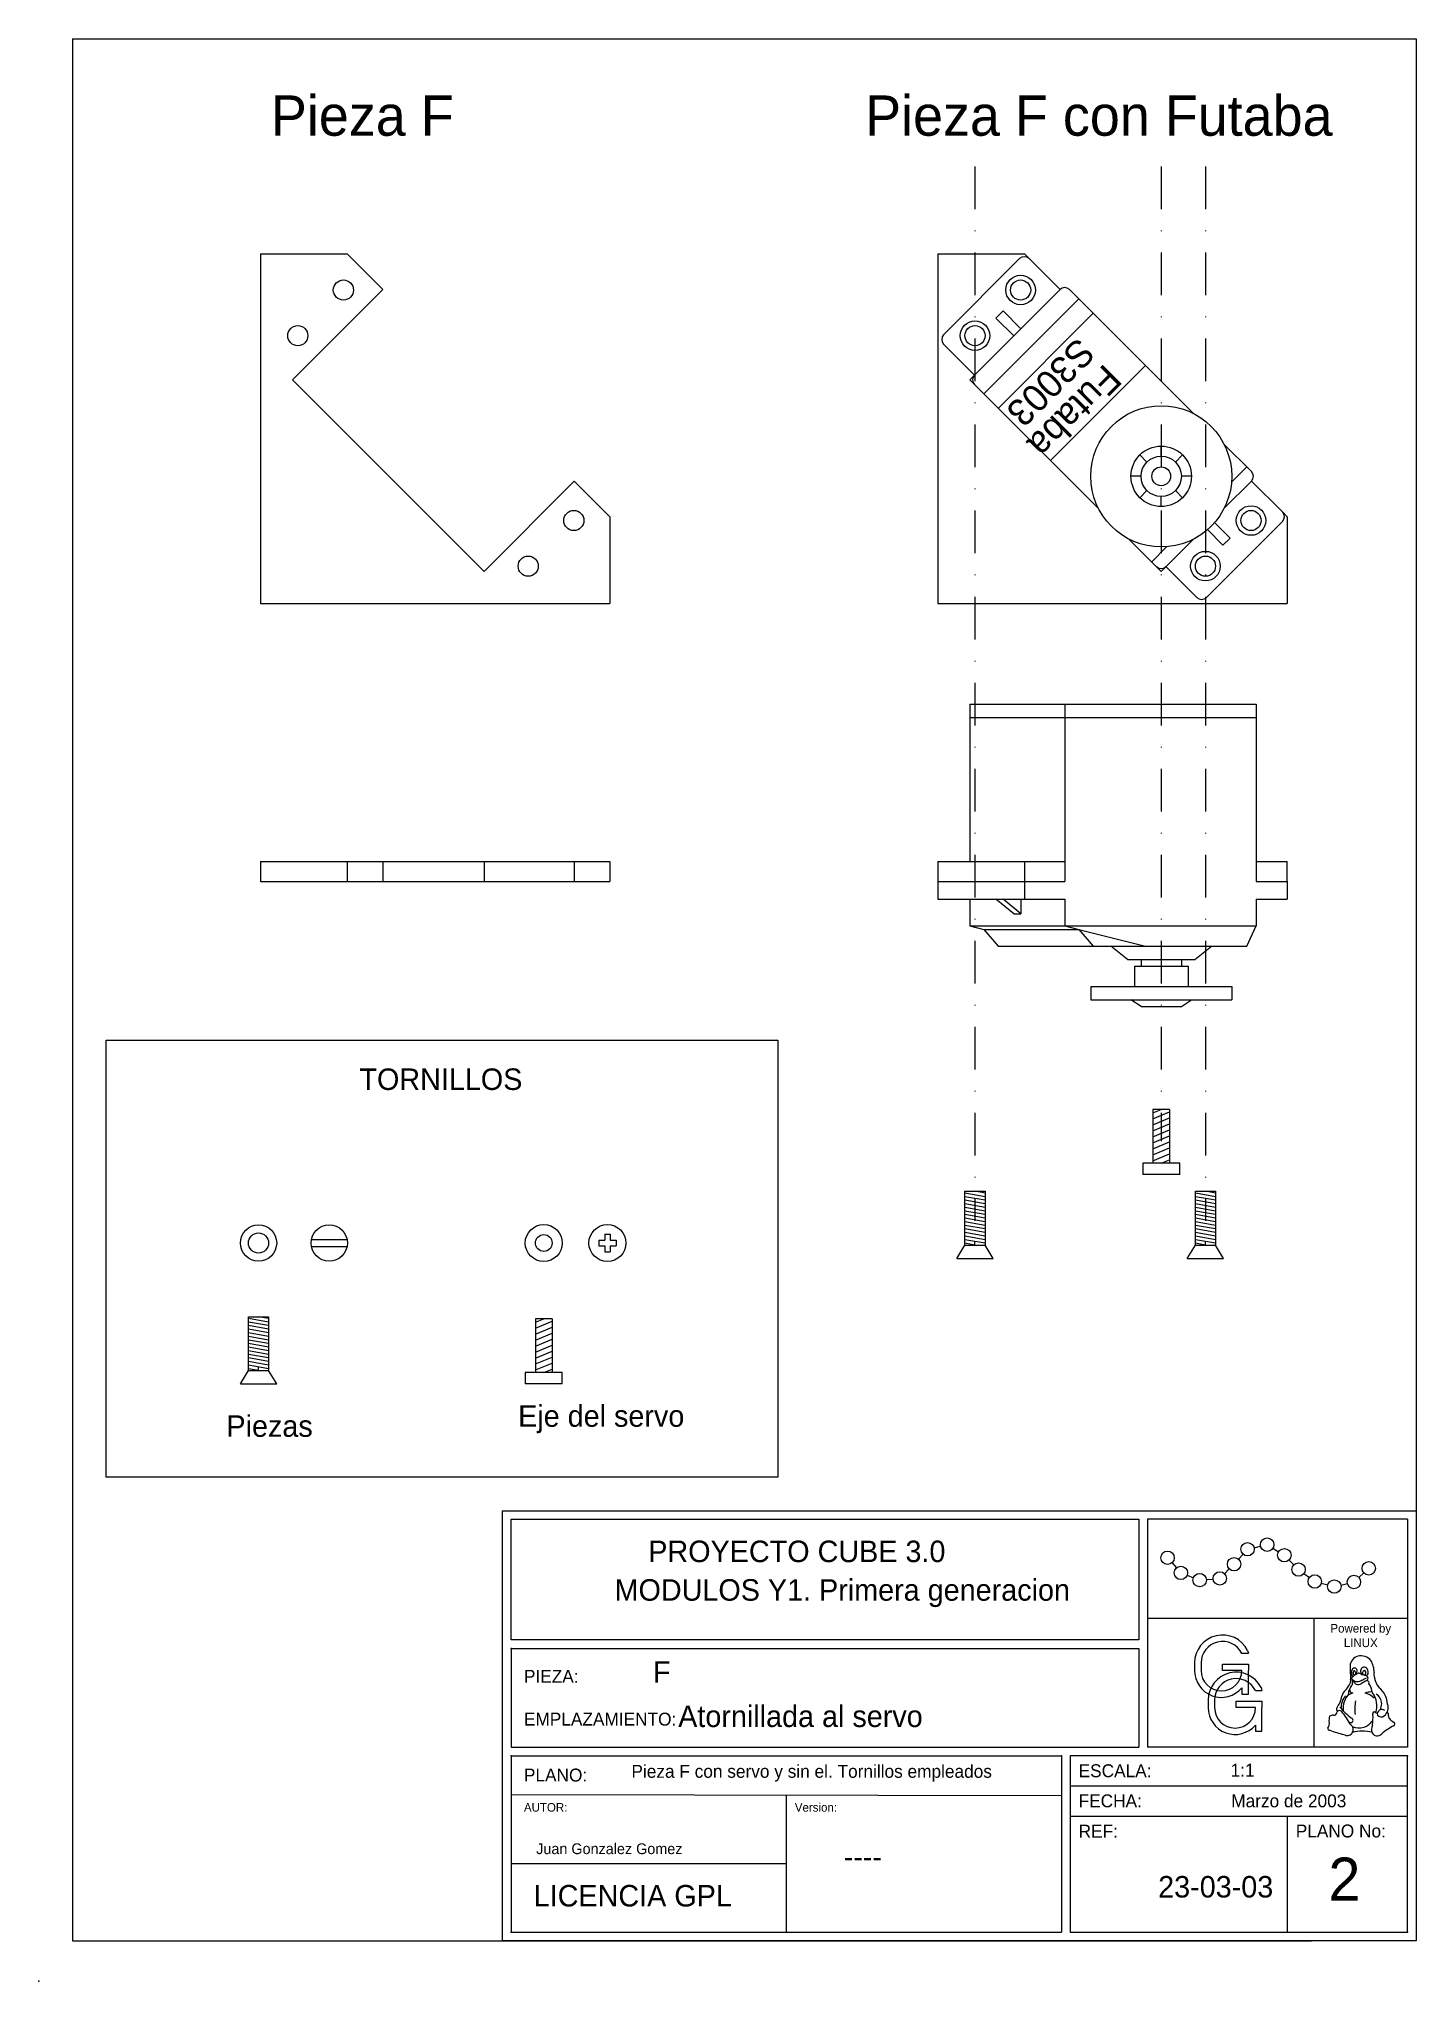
# Model space of a CAD drawing. Header units: millimetres. Extents: x -5 to 200, y -6 to 283.
import ezdxf

# ---------------------------------------------------------------- set-up
doc = ezdxf.new("R2010")
doc.units = ezdxf.units.MM
doc.linetypes.add('DASHDOT', pattern=[25.4, 12.7, -6.35, 0, -6.35])
doc.linetypes.add('DASHDOT2', pattern=[12.7, 6.35, -3.175, 0, -3.175])
doc.layers.get('0').update_dxf_attribs({"linetype": 'CONTINUOUS'})
doc.layers.add('futaba', color=7, linetype='CONTINUOUS')

msp = doc.modelspace()

# ---------------------------------------------------------------- linework, layer by layer
at = {"color": 0, "linetype": 'CONTINUOUS', "lineweight": 0}
for p, q in [((0, 283), (200, 283)), ((0, 283), (0, 0)), ((200, 283), (200, 0)), ((28, 251), (28, 199)), ((28, 251), (40.896995, 251)), ((46.200296, 245.696699), (40.896995, 251)), ((128.794175, 251), (128.794175, 199)), ((128.794175, 251), (141.69117, 251)), ((140.984064, 250.292892), (129.670355, 238.979184)), ((142.398277, 250.292893), (141.69117, 251)), ((142.398277, 250.292892), (146.994471, 245.696698)), ((46.200296, 245.696699), (32.765267, 232.26167)), ((146.994471, 245.696698), (134.266549, 232.968776)), ((148.408684, 245.696699), (166.863067, 227.242316)), ((149.790619, 244.314764), (135.648483, 230.172628)), ((137.448529, 241.454058), (138.509189, 242.514718)), ((137.448529, 241.454058), (140.10018, 238.802407)), ((151.944218, 242.161165), (137.802083, 228.019029)), ((138.509189, 242.514718), (141.16084, 239.863067)), ((134.266549, 232.968776), (129.670355, 237.56497)), ((159.722393, 234.38299), (145.580257, 220.240854)), ((61.26167, 203.765267), (32.765267, 232.26167)), ((134.266549, 232.968776), (133.559442, 232.26167)), ((152.720932, 213.10018), (133.559442, 232.26167)), ((171.390759, 222.714623), (175.490874, 218.614509)), ((158.873865, 221.089382), (159.934525, 220.028722)), ((162.055845, 220.907402), (162.055845, 222.407402)), ((165.237826, 221.089382), (164.177165, 220.028722)), ((74.696699, 217.200296), (61.26167, 203.765267)), ((74.696699, 217.200296), (80, 211.896995)), ((159.055845, 217.907402), (157.555845, 217.907402)), ((166.555845, 217.907402), (165.055845, 217.907402)), ((175.490874, 217.200295), (171.390759, 213.10018)), ((174.783767, 219.321615), (172.521545, 217.059394)), ((175.490874, 217.200295), (180.087068, 212.604101)), ((159.934525, 215.786082), (158.873865, 214.725421)), ((162.055845, 213.407402), (162.055845, 214.907402)), ((164.177165, 215.786082), (165.237826, 214.725421)), ((80, 211.896995), (80, 199)), ((180.087068, 211.189887), (168.77336, 199.876179)), ((169.991832, 211.032075), (172.308893, 208.715014)), ((180.087069, 212.604102), (180.794175, 211.896995)), ((180.794175, 211.896995), (180.794175, 199)), ((162.055845, 203.765266), (157.248624, 208.572488)), ((166.863067, 208.572488), (162.055845, 203.765266)), ((168.931172, 209.971415), (171.248233, 207.654354)), ((172.308893, 208.715014), (171.248233, 207.654354)), ((162.903853, 207.441702), (160.641632, 205.17948)), ((162.762952, 204.472373), (167.359146, 199.876179)), ((28, 199), (80, 199)), ((128.794175, 199), (180.794175, 199)), ((133.559442, 184), (176.197981, 184)), ((133.559442, 184), (133.559442, 160.6)), ((147.701578, 184), (147.701578, 157.6)), ((176.197981, 184), (176.197981, 157.6)), ((133.559442, 182), (176.197981, 182)), ((28, 160.6), (80, 160.6)), ((28, 160.6), (28, 157.6)), ((40.896995, 160.6), (40.896995, 157.6)), ((46.200296, 160.6), (46.200296, 157.6)), ((61.26167, 160.6), (61.26167, 157.6)), ((74.696699, 160.6), (74.696699, 157.6)), ((80, 160.6), (80, 157.6)), ((128.794175, 160.6), (147.701578, 160.6)), ((128.794175, 160.6), (128.794175, 157.6)), ((141.69117, 160.6), (141.69117, 155)), ((176.197981, 160.6), (180.794175, 160.6)), ((180.794175, 157.6), (180.794175, 160.6)), ((28, 157.6), (80, 157.6)), ((128.794175, 157.6), (147.701578, 157.6)), ((128.794175, 157.6), (128.794175, 155)), ((176.197981, 157.6), (180.794175, 157.6)), ((180.794175, 157.6), (180.794175, 155)), ((128.794175, 155), (147.701578, 155)), ((133.559442, 155), (133.559442, 151)), ((140.10018, 152.820219), (137.448529, 155)), ((141.16084, 152.820219), (138.509189, 155)), ((141.16084, 155), (141.16084, 152.820219)), ((147.701578, 155), (147.701578, 151)), ((176.197981, 155), (176.197981, 151)), ((176.197981, 155), (180.794175, 155)), ((133.559442, 151), (135.648484, 150.478644)), ((133.559442, 151), (176.197981, 151)), ((135.648484, 150.478644), (149.790619, 150.478644)), ((135.648484, 150.478644), (137.802083, 148)), ((140.10018, 152.820219), (141.16084, 152.820219)), ((147.701578, 151), (149.790619, 150.478644)), ((149.790619, 150.478644), (151.944218, 148)), ((149.790619, 150.478644), (159.722393, 148)), ((174.783768, 148), (176.197981, 151)), ((137.802083, 148), (174.783768, 148)), ((154.555845, 148), (169.555845, 148)), ((157.055845, 146), (154.555845, 148)), ((167.055845, 146), (169.555845, 148)), ((157.055845, 146), (167.055845, 146)), ((158.055845, 145), (158.055845, 142)), ((158.055845, 145), (166.055845, 145)), ((159.055845, 146), (159.055845, 145)), ((159.055845, 145), (165.055845, 145)), ((165.055845, 146), (165.055845, 145)), ((166.055845, 145), (166.055845, 142)), ((151.555845, 142), (172.555845, 142)), ((151.555845, 142), (151.555845, 140)), ((172.555845, 142), (172.555845, 140)), ((151.555845, 140), (172.555845, 140)), ((159.055845, 139), (157.555845, 140)), ((159.055845, 139), (165.055845, 139)), ((165.055845, 139), (166.555845, 140)), ((163.305845, 123.7), (160.805845, 123.7)), ((160.805845, 123.7), (160.805845, 115.7)), ((160.805845, 123.187261), (162.055845, 123.7)), ((160.805845, 122.298373), (163.305845, 123.323851)), ((160.805845, 121.409484), (163.305845, 122.434962)), ((160.805845, 120.520595), (163.305845, 121.546073)), ((163.305845, 123.7), (163.305845, 115.7)), ((160.805845, 119.631706), (163.305845, 120.657184)), ((160.805845, 118.742817), (163.305845, 119.768295)), ((160.805845, 117.853928), (163.305845, 118.879406)), ((164.805845, 115.7), (159.305845, 115.7)), ((159.305845, 115.7), (159.305845, 114)), ((160.805845, 116.965039), (163.305845, 117.990517)), ((160.805845, 116.07615), (163.305845, 117.101628)), ((163.305845, 115.7), (160.805845, 115.7)), ((162.055845, 115.7), (163.305845, 116.21274)), ((164.805845, 114), (164.805845, 115.7)), ((164.805845, 114), (159.305845, 114)), ((132.837259, 103.523616), (132.837259, 111.523616)), ((132.837259, 111.523616), (135.837259, 111.523616)), ((135.837259, 110.723616), (132.837259, 111.256949)), ((135.837259, 110.190282), (132.837259, 110.723616)), ((135.837259, 109.656949), (132.837259, 110.190282)), ((135.837259, 111.256949), (134.337259, 111.523616)), ((135.837259, 111.523616), (135.837259, 103.523616)), ((167.131938, 103.523616), (167.131938, 111.523616)), ((167.131938, 111.523616), (170.131938, 111.523616)), ((170.131938, 110.723616), (167.131938, 111.256949)), ((170.131938, 110.190282), (167.131938, 110.723616)), ((170.131938, 109.656949), (167.131938, 110.190282)), ((170.131938, 111.256949), (168.631938, 111.523616)), ((170.131938, 111.523616), (170.131938, 103.523616)), ((135.837259, 109.123616), (132.837259, 109.656949)), ((135.837259, 108.590282), (132.837259, 109.123616)), ((135.837259, 108.056949), (132.837259, 108.590282)), ((135.837259, 107.523616), (132.837259, 108.056949)), ((135.837259, 106.990282), (132.837259, 107.523616)), ((135.837259, 106.456949), (132.837259, 106.990282)), ((170.131938, 109.123616), (167.131938, 109.656949)), ((170.131938, 108.590282), (167.131938, 109.123616)), ((170.131938, 108.056949), (167.131938, 108.590282)), ((170.131938, 107.523616), (167.131938, 108.056949)), ((170.131938, 106.990282), (167.131938, 107.523616)), ((170.131938, 106.456949), (167.131938, 106.990282)), ((35.569389, 104.330583), (40.875989, 104.330583)), ((78.325539, 104.230583), (78.325539, 103.430583)), ((78.325539, 104.230583), (79.225539, 104.230583)), ((79.225539, 105.130583), (80.025539, 105.130583)), ((79.225539, 105.130583), (79.225539, 104.230583)), ((80.025539, 105.130583), (80.025539, 104.230583)), ((80.025539, 104.230583), (80.925539, 104.230583)), ((80.925539, 104.230583), (80.925539, 103.430583)), ((135.837259, 105.923616), (132.837259, 106.456949)), ((135.837259, 105.390282), (132.837259, 105.923616)), ((135.837259, 104.856949), (132.837259, 105.390282)), ((135.837259, 104.323616), (132.837259, 104.856949)), ((135.837259, 103.790282), (132.837259, 104.323616)), ((134.337259, 103.523616), (134.337259, 104.056949)), ((170.131938, 105.923616), (167.131938, 106.456949)), ((170.131938, 105.390282), (167.131938, 105.923616)), ((170.131938, 104.856949), (167.131938, 105.390282)), ((170.131938, 104.323616), (167.131938, 104.856949)), ((170.131938, 103.790282), (167.131938, 104.323616)), ((168.631938, 103.523616), (168.631938, 104.056949)), ((35.569389, 103.330583), (40.875989, 103.330583)), ((78.325539, 103.430583), (79.225539, 103.430583)), ((79.225539, 103.430583), (79.225539, 102.530583)), ((79.225539, 102.530583), (80.025539, 102.530583)), ((80.025539, 103.430583), (80.025539, 102.530583)), ((80.025539, 103.430583), (80.925539, 103.430583)), ((131.637259, 101.523616), (132.837259, 103.523616)), ((131.637259, 101.523616), (137.037259, 101.523616)), ((134.337259, 103.523616), (132.837259, 103.790282)), ((132.837259, 103.523616), (135.837259, 103.523616)), ((137.037259, 101.523616), (135.837259, 103.523616)), ((165.931938, 101.523616), (167.131938, 103.523616)), ((165.931938, 101.523616), (171.331938, 101.523616)), ((168.631938, 103.523616), (167.131938, 103.790282)), ((167.131938, 103.523616), (170.131938, 103.523616)), ((171.331938, 101.523616), (170.131938, 103.523616)), ((26.2, 84.865109), (26.2, 92.865109)), ((26.2, 92.865109), (29.2, 92.865109)), ((29.2, 92.065109), (26.2, 92.598442)), ((29.2, 92.598442), (27.7, 92.865109)), ((29.2, 92.865109), (29.2, 84.865109)), ((71.4013, 92.565109), (68.9013, 92.565109)), ((68.9013, 92.565109), (68.9013, 84.565109)), ((68.9013, 92.05237), (70.1513, 92.565109)), ((71.4013, 92.565109), (71.4013, 84.565109)), ((29.2, 91.531776), (26.2, 92.065109)), ((29.2, 90.998442), (26.2, 91.531776)), ((29.2, 90.465109), (26.2, 90.998442)), ((29.2, 89.931776), (26.2, 90.465109)), ((29.2, 89.398442), (26.2, 89.931776)), ((68.9013, 91.163482), (71.4013, 92.18896)), ((68.9013, 90.274593), (71.4013, 91.300071)), ((68.9013, 89.385704), (71.4013, 90.411182)), ((29.2, 88.865109), (26.2, 89.398442)), ((29.2, 88.331776), (26.2, 88.865109)), ((29.2, 87.798442), (26.2, 88.331776)), ((29.2, 87.265109), (26.2, 87.798442)), ((29.2, 86.731776), (26.2, 87.265109)), ((29.2, 86.198442), (26.2, 86.731776)), ((68.9013, 88.496815), (71.4013, 89.522293)), ((68.9013, 87.607926), (71.4013, 88.633404)), ((68.9013, 86.719037), (71.4013, 87.744515)), ((68.9013, 85.830148), (71.4013, 86.855626)), ((25, 82.865109), (26.2, 84.865109)), ((29.2, 85.665109), (26.2, 86.198442)), ((29.2, 85.131776), (26.2, 85.665109)), ((27.7, 84.865109), (26.2, 85.131776)), ((26.2, 84.865109), (29.2, 84.865109)), ((27.7, 84.865109), (27.7, 85.398442)), ((30.4, 82.865109), (29.2, 84.865109)), ((72.9013, 84.565109), (67.4013, 84.565109)), ((67.4013, 84.565109), (67.4013, 82.865109)), ((68.9013, 84.941259), (71.4013, 85.966737)), ((71.4013, 84.565109), (68.9013, 84.565109)), ((70.1513, 84.565109), (71.4013, 85.077849)), ((72.9013, 82.865109), (72.9013, 84.565109)), ((25, 82.865109), (30.4, 82.865109)), ((72.9013, 82.865109), (67.4013, 82.865109)), ((64, 63.999992), (200, 63.999992)), ((64, 0), (64, 63.999992)), ((200, 63.999992), (200, 0)), ((65.28, 62.719992), (158.719992, 62.719992)), ((65.28, 44.8), (65.28, 62.719992)), ((158.719992, 62.719992), (158.719992, 44.8)), ((198.719992, 62.719992), (159.999992, 62.719992)), ((159.999992, 62.719992), (159.999992, 28.8)), ((198.719992, 62.719992), (198.719992, 28.8)), ((175.87583, 58.492288), (176.850507, 58.715905)), ((178.678211, 58.417655), (179.531237, 57.895788)), ((163.661035, 56.249645), (164.32207, 55.49929)), ((171.479769, 54.625014), (172.187811, 55.331184)), ((173.564286, 56.781127), (174.23272, 57.524899)), ((181.08802, 56.663479), (181.791777, 55.953038)), ((165.91611, 54.389072), (166.849115, 54.029209)), ((168.778656, 53.752511), (169.775192, 53.835677)), ((183.301693, 54.650898), (184.107853, 54.0592)), ((185.881587, 53.214917), (186.849162, 52.962333)), ((188.790402, 52.937728), (189.764068, 53.165708)), ((191.473901, 54.070488), (192.210067, 54.747288)), ((159.999992, 47.9874), (198.719992, 47.9874)), ((184.75208, 47.9874), (184.75208, 28.799992)), ((184.75208, 47.9874), (198.719992, 47.9874)), ((65.279992, 43.52), (65.279992, 28.8)), ((158.719992, 44.8), (65.28, 44.8)), ((65.28, 43.52), (158.719992, 43.52)), ((158.719992, 43.52), (158.719992, 28.8)), ((167.020621, 41.345911), (167.020621, 40.225907)), ((167.980621, 41.345911), (167.980621, 40.225907)), ((171.180621, 40.225907), (171.180621, 41.185907)), ((171.180621, 41.185907), (175.020621, 41.185907)), ((174.060613, 42.785907), (175.020621, 42.785907)), ((174.901433, 43.206315), (175.020621, 42.785907)), ((175.020621, 41.185907), (175.020621, 40.225907)), ((174.060613, 40.225907), (171.180621, 40.225907)), ((174.060625, 37.626215), (174.060613, 36.705907)), ((175.020621, 36.705907), (175.020621, 40.225907)), ((176.926117, 37.679827), (177.045305, 37.259415)), ((169.045305, 35.819419), (169.045305, 34.699419)), ((170.005305, 35.819419), (170.005305, 34.699419)), ((173.205305, 34.699419), (173.205305, 35.659415)), ((173.205305, 35.659415), (177.045305, 35.659415)), ((176.085297, 34.699419), (173.205305, 34.699419)), ((174.060613, 36.705907), (175.020621, 36.705907)), ((176.085297, 37.259415), (177.045305, 37.259415)), ((177.045305, 35.659415), (177.045305, 34.699419)), ((177.045305, 31.179419), (177.045305, 34.699419)), ((176.085309, 32.099723), (176.085297, 31.179419)), ((176.085297, 31.179419), (177.045305, 31.179419)), ((65.279992, 28.8), (158.719992, 28.8)), ((65.28, 27.52), (147.199992, 27.52)), ((65.28, 27.52), (65.28, 1.28)), ((147.2, 27.52), (147.2, 1.28)), ((148.479992, 27.52), (148.479992, 1.28)), ((198.719992, 27.52), (148.479992, 27.52)), ((198.719992, 28.799992), (159.999992, 28.799992)), ((198.719992, 1.28), (198.719992, 27.52)), ((65.28, 21.76), (147.2, 21.612568)), ((106.24, 21.68628), (106.24, 1.28)), ((148.479992, 23.04), (198.719992, 23.04)), ((148.479992, 18.56), (198.719992, 18.56)), ((180.799984, 18.56), (180.799984, 1.28)), ((65.28, 11.48314), (106.24, 11.48314)), ((65.28, 11.48314), (106.24, 11.48314)), ((0, 0), (184.426151, 0)), ((200, 0), (64, 0)), ((65.28, 1.28), (147.199992, 1.28)), ((148.479992, 1.28), (198.719992, 1.28))]:
    msp.add_line(p, q, dxfattribs=at)
at = {"color": 5, "linetype": 'DASHDOT2', "lineweight": 0}
for p, q in [((134.337259, 264), (134.337259, 107.140294)), ((162.055845, 264), (162.055845, 119)), ((168.631938, 264), (168.631938, 107.140294))]:
    msp.add_line(p, q, dxfattribs=at)
at = {"color": 5, "linetype": 'CONTINUOUS', "lineweight": 0}
for p, q in [((5, 134), (105, 134)), ((5, 69), (5, 134)), ((105, 134), (105, 69)), ((105, 69), (5, 69))]:
    msp.add_line(p, q, dxfattribs=at)
at = {"color": 0, "linetype": 'CONTINUOUS', "lineweight": 0}
for centre, radius in [((40.33131, 245.625988), 1.5), ((141.125484, 245.625988), 2.2), ((141.125485, 245.625988), 1.5), ((33.543084, 238.837763), 1.5), ((134.337259, 238.837763), 2.2), ((134.337259, 238.837763), 1.5), ((162.055845, 217.907402), 10.5), ((162.055845, 217.907402), 4.5), ((162.055845, 217.907402), 3), ((162.055845, 217.907402), 1.4), ((74.625988, 211.33131), 1.5), ((175.420163, 211.331309), 2.2), ((175.420163, 211.33131), 1.5), ((67.837763, 204.543084), 1.5), ((168.631938, 204.543084), 2.2), ((168.631938, 204.543084), 1.5), ((27.7, 103.830583), 2.7), ((27.7, 103.830583), 1.5), ((38.222689, 103.830583), 2.7), ((70.1513, 103.830583), 2.75), ((70.1513, 103.830583), 1.25), ((79.625539, 103.830583), 2.75), ((163, 57), 1), ((174.901153, 58.26867), 1), ((177.825184, 58.939523), 1), ((180.384264, 57.37392), 1), ((164.983105, 54.748935), 1), ((170.771728, 53.918843), 1), ((172.895853, 56.037355), 1), ((182.495534, 55.242597), 1), ((192.946234, 55.424089), 1), ((167.78212, 53.669345), 1), ((184.914012, 53.467501), 1), ((187.816737, 52.709748), 1), ((190.737734, 53.393687), 1)]:
    msp.add_circle(centre, radius, dxfattribs=at)
for centre, radius, start, end in [((141.69117, 249.585786), 1, 45, 135), ((147.701577, 244.989592), 1, 45, 135), ((130.377461, 238.272077), 1, 135, 225), ((134.973655, 232.26167), 1, 135, 225), ((174.783767, 217.907402), 1, 315, 45), ((179.379961, 211.896994), 1, 315, 45), ((162.055845, 205.17948), 1, 225, 315), ((168.066253, 200.583286), 1, 225, 315), ((171.180621, 41.345911), 4.16, 26.565052, 180), ((171.180621, 41.345911), 3.2, 26.565052, 180), ((779.1766, 63.96552), 589.47124, 182.241974, 182.432632), ((191.727416, 40.827368), 1.572752, 105.141426, 177.151825), ((190.818832, 40.218848), 0.380648, 7.042039, 154.03331), ((191.787784, 40.46724), 1.936472, 39.750774, 104.082336), ((192.282656, 40.138544), 0.567008, 70.849289, 190.29921), ((192.105, 39.989392), 0.77536, 311.96637, 62.028458), ((189.918544, 39.844224), 3.8394, 1.511741, 28.998495), ((171.020621, 40.225907), 4, 180, 319.464203), ((171.020621, 40.225907), 3.040004, 180, 0), ((173.205305, 35.819419), 4.16, 26.565052, 180), ((173.205305, 35.819419), 3.2, 26.565052, 180), ((185.836608, 40.672184), 4.956344, 316.580536, 328.811554), ((194.19756, 35.338848), 4.621696, 141.980042, 155.362579), ((189.211608, 38.70552), 1.05272, 325.253204, 13.178191), ((191.628856, 39.888184), 1.255, 156.653992, 208.87178), ((190.789944, 38.984568), 0.395264, 116.205345, 233.820374), ((191.751152, 40.230976), 1.810208, 225.244156, 244.809341), ((190.876608, 38.42552), 0.4, 143.130096, 216.869904), ((188.776608, 36.64552), 2.69236, 38.746292, 48.61388), ((191.076608, 39.86552), 0.481664, 150.122559, 232.263321), ((191.586608, 38.39552), 1.354176, 110.308441, 135.823502), ((190.763016, 40.04568), 0.12, 63.315994, 150.122559), ((190.659768, 39.840256), 0.349912, 344.291351, 63.315994), ((191.188416, 38.580944), 0.4, 218.746292, 251.565079), ((190.2794, 39.865488), 0.727176, 337.953156, 350.503693), ((191.031752, 38.701504), 0.12, 244.809341, 261.619019), ((191.196608, 39.82052), 1.251088, 261.619019, 300.32196), ((190.376608, 40.12552), 0.831864, 324.260376, 9.688787), ((191.416608, 39.26552), 1.121608, 251.565079, 291.991119), ((191.476608, 39.34552), 0.481664, 30.362411, 138.366455), ((192.742456, 40.21428), 1.032968, 188.835068, 217.230103), ((191.888816, 38.636992), 0.12, 110.92012, 120.32196), ((194.236272, 35.288488), 3.792696, 114.49633, 129.250107), ((190.58804, 42.0398), 3.52296, 290.920135, 304.759796), ((191.923664, 38.125112), 1.464208, 62.638962, 91.23098), ((192.376608, 39.86552), 0.360552, 103.180428, 235.625168), ((192.136608, 39.90552), 0.388328, 291.832794, 46.369446), ((192.32176, 40.099736), 0.12, 46.369446, 103.180428), ((192.442328, 39.062664), 0.394296, 308.966309, 66.964958), ((192.614816, 38.849392), 0.12, 294.032593, 308.966309), ((192.696608, 38.42552), 0.28636, 335.224854, 77.905243), ((189.514384, 36.116632), 4.079232, 11.150778, 32.452042), ((195.194112, 39.593016), 1.480088, 166.221954, 199.230667), ((197.97332, 40.197296), 4.317048, 194.64917, 215.906265), ((192.360608, 34.98952), 3.411512, 27.135887, 51.665436), ((173.045305, 34.699419), 4, 180, 319.464203), ((173.045305, 34.699419), 3.040004, 180, 0), ((190.846608, 33.54052), 2.878912, 140.143463, 156.997406), ((197.493912, 42.352936), 11.649792, 220.509583, 232.218262), ((185.116608, 37.037824), 3.888512, 334.85437, 350.940155), ((191.384432, 34.776824), 2.54784, 138.486633, 185.200317), ((190.85328, 35.898848), 1.968432, 136.02916, 164.481079), ((192.126608, 34.63552), 2.998168, 135.270264, 187.859848), ((192.656608, 31.78552), 5.51888, 111.917084, 121.21302), ((190.356608, 37.00552), 0.444072, 144.162354, 215.837646), ((190.55556, 37.421304), 0.517424, 202.234314, 274.55069), ((199.633448, 34.514992), 8.758136, 172.187378, 185.56601), ((193.420608, 33.44152), 3.585512, 91.662132, 107.262512), ((191.785576, 34.144136), 2.780648, 44.859322, 78.149399), ((190.9064, 34.959984), 3.255504, 341.889526, 36.699142), ((192.976608, 35.16552), 1.902632, 3.012788, 56.142891), ((191.311608, 35.613016), 3.581896, 339.926117, 354.432648), ((194.147664, 34.744072), 1.679432, 310.421143, 16.658829), ((190.736608, 34.56552), 5.0632, 7.489953, 23.020285), ((186.266176, 32.277688), 0.815656, 314.263245, 19.168976), ((189.056608, 32.80552), 2.036664, 162.276764, 187.334381), ((187.7724, 32.163416), 1.422312, 94.003441, 117.456375), ((187.745184, 34.068376), 0.49144, 261.565582, 359.666901), ((188.629944, 34.46552), 0.477264, 155.224854, 224.077087), ((188.59012, 33.855904), 0.410976, 37.398586, 149.334335), ((181.636608, 27.86552), 9.588328, 26.778839, 40.601295), ((190.213824, 33.942784), 1.48084, 263.500458, 273.980042), ((189.740416, 31.420752), 0.890488, 321.426331, 59.183372), ((190.2644, 32.809768), 0.348184, 278.624359, 74.6427), ((191.476984, 33.883256), 2.217736, 243.687195, 288.934387), ((191.265496, 34.476632), 2.84764, 289.085358, 323.568298), ((194.947312, 31.45228), 1.593432, 157.365326, 198.543854), ((187.916608, 33.14552), 5.66392, 349.007477, 5.267697), ((193.776608, 33.80552), 0.260768, 57.528809, 212.471191), ((194.330512, 34.389872), 0.551432, 221.3573, 258.974304), ((194.889632, 33.746008), 0.672456, 50.583836, 193.807632), ((194.798072, 34.037712), 0.72092, 218.847504, 307.466949), ((195.406608, 33.59552), 0.487648, 344.538788, 58.775948), ((198.21292, 28.313296), 3.99624, 113.231583, 127.926872), ((196.809112, 33.58052), 0.939568, 187.030472, 222.519806), ((198.026608, 34.89052), 2.726008, 225.520187, 239.342636), ((196.491608, 32.26552), 0.31532, 297.377716, 62.622295), ((187.110896, 31.62552), 0.283704, 166.12233, 279.272614), ((192.744304, 45.80552), 15.502064, 248.872269, 256.922272), ((189.7728, 31.393136), 0.847952, 234.185532, 321.521088), ((191.996608, 25.00052), 6.18552, 76.918594, 103.712036), ((194.219416, 31.425168), 0.918072, 211.49704, 312.242767), ((197.681608, 28.058016), 3.913656, 119.463425, 136.630661)]:
    msp.add_arc(centre, radius, start, end, dxfattribs=at)
for p in [(65.28, 43.52), (65.28, 27.52), (147.199992, 27.52), (198.719992, 27.52), (65.28, 1.28), (198.719992, 1.28), (-5, -6)]:
    msp.add_point(p, dxfattribs=at)

# ---------------------------------------------------------------- texts
at = {"color": 0, "linetype": 'CONTINUOUS', "lineweight": 0, "char_height": 4, "width": 100, "attachment_point": 7, "rotation": 225}
for s, insert in [('S3003', (149.635878, 238.803775)), ('Futaba', (153.595676, 234.843977))]:
    msp.add_mtext(s, dxfattribs=dict(at, insert=insert))
at = {"color": 0, "linetype": 'CONTINUOUS', "lineweight": 0, "width": 100}
for s, insert, char_height, attachment_point in [('TORNILLOS', (42.716348, 126.556166), 3.2, 7), ('Piezas', (22.922619, 74.945705), 3.2, 7), ('Eje\\~del\\~servo', (66.339127, 75.52489), 3.2, 7), ('PROYECTO\\~CUBE\\~3.0', (85.70666, 56.302818), 3.2, 7), ('MODULOS\\~Y1.\\~Primera\\~generacion', (80.691522, 49.643391), 3.2, 7), ('Powered\\~by', (191.755656, 45.47916), 1.28, 8), ('LINUX', (191.755656, 43.68716), 1.28, 8), ('F', (86.4, 38.4), 3.2, 7), ('PIEZA:', (67.2, 38.4), 1.92, 7), ('Atornillada\\~al\\~servo', (90.163687, 31.768742), 3.2, 7), ('EMPLAZAMIENTO:', (67.2, 32), 1.92, 7), ('Pieza\\~F\\~con\\~servo\\~y\\~sin\\~el.\\~Tornillos\\~empleados', (83.2, 23.68), 1.92, 7), ('ESCALA:', (149.76, 24.32), 1.92, 7), ('1:1', (172.38008, 24.435942), 1.92, 7), ('PLANO:', (67.2, 23.68), 1.92, 7), ('AUTOR:', (67.2, 19.2), 1.28, 7), ('Version:', (107.52, 19.2), 1.28, 7), ('FECHA:', (149.76, 19.84), 1.92, 7), ('Marzo\\~de\\~2003', (172.479992, 19.84), 1.92, 7), ('REF:', (149.76, 15.36), 1.92, 7), ('PLANO\\~No:', (182.079992, 15.36), 1.92, 7), ('----', (114.790072, 10.915985), 3.2, 7), ('2', (186.944109, 5.985221), 6.4, 7), ('23-03-03', (161.599992, 6.4), 3.2, 7)]:
    msp.add_mtext(s, dxfattribs=dict(at, insert=insert, char_height=char_height, attachment_point=attachment_point))
at = {"color": 7, "linetype": 'DASHDOT', "lineweight": 0, "width": 100, "attachment_point": 7}
for s, insert, char_height in [('Juan\\~Gonzalez\\~Gomez', (69.030678, 12.877751), 1.6), ('LICENCIA\\~GPL', (68.656905, 5.064487), 3.2)]:
    msp.add_mtext(s, dxfattribs=dict(at, insert=insert, char_height=char_height))
at = {"layer": 'futaba', "color": 0, "linetype": 'CONTINUOUS', "lineweight": 0, "insert": (29.542289, 268.49846), "char_height": 6, "width": 100, "attachment_point": 7}
msp.add_mtext('Pieza\\~F', dxfattribs=at)
at = {"layer": 'futaba', "color": 7, "linetype": 'DASHDOT', "lineweight": 0, "insert": (117.984683, 268.49846), "char_height": 6, "width": 100, "attachment_point": 7}
msp.add_mtext('Pieza\\~F\\~con\\~Futaba', dxfattribs=at)

doc.saveas('drawing.dxf')
